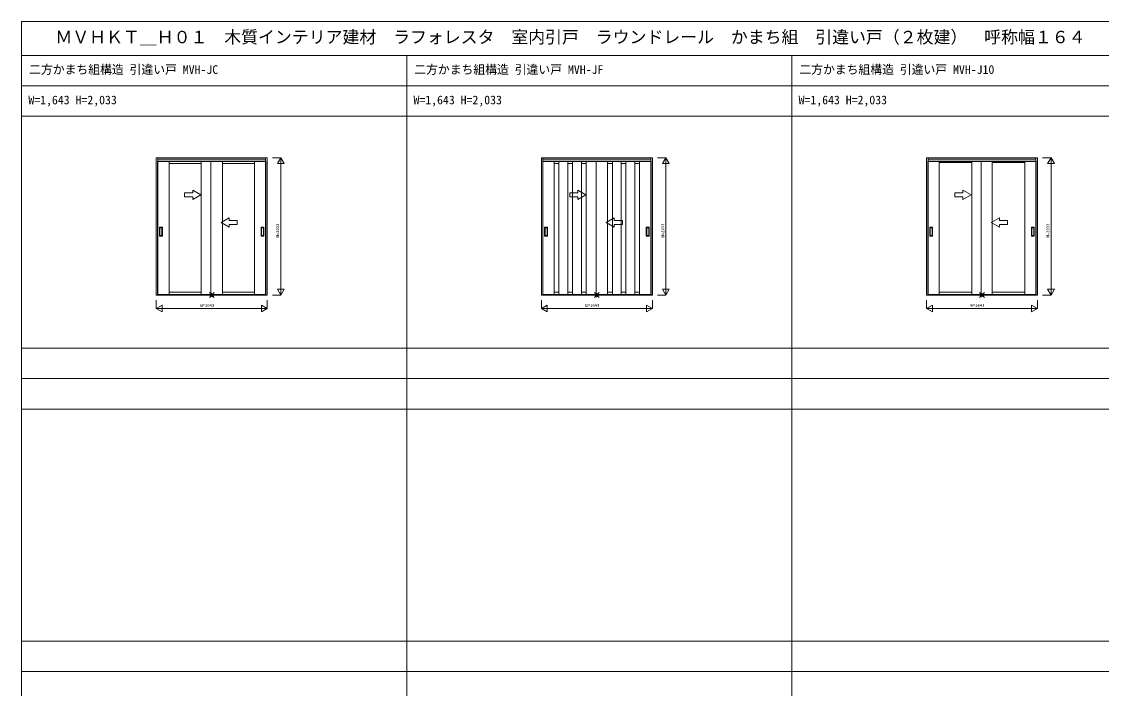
# Model space of a CAD drawing. Units: millimetres, scale not verified. Extents: x -14341 to 14341, y -10000 to 10000.
# Drawn here: x -14341 to 1642, y 130 to 10000 of the extents above; entities that cross this region are included whole.
import ezdxf
from ezdxf.enums import TextEntityAlignment as Align

# ---------------------------------------------------------------- set-up
doc = ezdxf.new("R2010")
doc.units = ezdxf.units.MM
doc.header["$LTSCALE"] = 50
for name, color, linetype, lineweight in [('0-0_0', 7, 'Continuous', 9), ('0-5_YKK_13', 1, 'Continuous', 18), ('0-6_YKK_D', 2, 'Continuous', 18), ('0-7_YSS_K', 4, 'Continuous', 9)]:
    doc.layers.add(name, color=color, linetype=linetype, lineweight=lineweight)
doc.layers.add('0-1_USER1', color=7, linetype='Continuous')
doc.styles.add('ＭＳ ゴシック', font='')
doc.styles.get('ＭＳ ゴシック').set_extended_font_data('MS Gothic')

msp = doc.modelspace()

# ---------------------------------------------------------------- linework, layer by layer
at = {"layer": '0-0_0'}
for p, q in [((-14340.51, -10000), (-14340.51, 10000)), ((-14340.51, 10000), (14340.51, 10000)), ((-14340.51, 9500), (14159.49, 9500)), ((-8640.51, -10000), (-8640.51, 9500)), ((-2940.51, -10000), (-2940.51, 9500)), ((-14340.51, 9050), (14159.49, 9050)), ((-14340.51, 8600), (14159.49, 8600)), ((-14340.51, 5165), (14159.49, 5165)), ((-14340.51, 4715), (14159.49, 4715)), ((-14340.51, 4265), (14159.49, 4265)), ((-14340.51, 830), (14159.49, 830)), ((-14340.51, 380), (14159.49, 380))]:
    msp.add_line(p, q, dxfattribs=at)
at = {"layer": '0-5_YKK_13'}
for p, q in [((-11561.22, 5917.14), (-11490.51, 5987.86)), ((-11561.22, 5987.86), (-11490.51, 5917.14)), ((-5861.22, 5917.14), (-5790.51, 5987.86)), ((-5861.22, 5987.86), (-5790.51, 5917.14)), ((-161.22, 5917.14), (-90.51, 5987.86)), ((-161.22, 5987.86), (-90.51, 5917.14))]:
    msp.add_line(p, q, dxfattribs=at)
for centre in [(-11525.86, 5952.5), (-5825.86, 5952.5), (-125.86, 5952.5)]:
    msp.add_circle(centre, 25, dxfattribs=at)
at = {"layer": '0-6_YKK_D'}
for p, q in [((-10629.36, 7985.5), (-10504.36, 7985.5)), ((-10554.36, 7898.9), (-10454.36, 7898.9)), ((-10504.36, 7985.5), (-10504.36, 5952.5)), ((-4929.36, 7985.5), (-4804.36, 7985.5)), ((-4854.36, 7898.9), (-4754.36, 7898.9)), ((-4804.36, 7985.5), (-4804.36, 5952.5)), ((770.64, 7985.5), (895.64, 7985.5)), ((845.64, 7898.9), (945.64, 7898.9)), ((895.64, 7985.5), (895.64, 5952.5)), ((-10629.36, 5952.5), (-10504.36, 5952.5)), ((-10554.36, 6039.1), (-10454.36, 6039.1)), ((-4929.36, 5952.5), (-4804.36, 5952.5)), ((-4854.36, 6039.1), (-4754.36, 6039.1)), ((770.64, 5952.5), (895.64, 5952.5)), ((845.64, 6039.1), (945.64, 6039.1)), ((-12347.36, 5752.5), (-12260.76, 5802.5)), ((-12260.76, 5802.5), (-12260.76, 5702.5)), ((-10790.97, 5802.5), (-10704.36, 5752.5)), ((-10704.36, 5877.5), (-10704.36, 5752.5)), ((-6647.36, 5752.5), (-6560.76, 5802.5)), ((-6560.76, 5802.5), (-6560.76, 5702.5)), ((-5090.97, 5802.5), (-5004.36, 5752.5)), ((-5004.36, 5877.5), (-5004.36, 5752.5)), ((-947.36, 5752.5), (-860.76, 5802.5)), ((-860.76, 5802.5), (-860.76, 5702.5)), ((609.03, 5802.5), (695.64, 5752.5)), ((695.64, 5877.5), (695.64, 5752.5)), ((-12347.36, 5752.5), (-12260.76, 5702.5)), ((-6647.36, 5752.5), (-6560.76, 5702.5)), ((-947.36, 5752.5), (-860.76, 5702.5))]:
    msp.add_line(p, q, dxfattribs=at)
for points in [[(-10554.36, 7898.9), (-10504.36, 7985.5), (-10454.36, 7898.9)], [(-4854.36, 7898.9), (-4804.36, 7985.5), (-4754.36, 7898.9)], [(845.64, 7898.9), (895.64, 7985.5), (945.64, 7898.9)], [(-10554.36, 6039.1), (-10504.36, 5952.5), (-10454.36, 6039.1)], [(-4854.36, 6039.1), (-4804.36, 5952.5), (-4754.36, 6039.1)], [(845.64, 6039.1), (895.64, 5952.5), (945.64, 6039.1)], [(-12347.36, 5877.5), (-12347.36, 5752.5), (-10704.36, 5752.5)], [(-10790.97, 5802.5), (-10790.97, 5702.5), (-10704.36, 5752.5)], [(-6647.36, 5877.5), (-6647.36, 5752.5), (-5004.36, 5752.5)], [(-5090.97, 5802.5), (-5090.97, 5702.5), (-5004.36, 5752.5)], [(-947.36, 5877.5), (-947.36, 5752.5), (695.64, 5752.5)], [(609.03, 5802.5), (609.03, 5702.5), (695.64, 5752.5)]]:
    msp.add_lwpolyline(points, dxfattribs=at)
at = {"layer": '0-7_YSS_K'}
for p, q in [((-12327.86, 5960.5), (-12327.86, 7935.5)), ((-10723.86, 7935.5), (-12327.86, 7935.5)), ((-12323.36, 7961.5), (-10728.36, 7961.5)), ((-12323.36, 7931.5), (-10728.36, 7931.5)), ((-12157.86, 7935.5), (-12157.86, 5967.5)), ((-12157.86, 7935.5), (-12157.86, 5960.5)), ((-11683.86, 7899.5), (-12157.86, 7899.5)), ((-11683.86, 5960.5), (-11683.86, 7935.5)), ((-11537.86, 7935.5), (-11537.86, 5960.5)), ((-11367.86, 7935.5), (-11367.86, 5967.5)), ((-11367.86, 7935.5), (-11367.86, 5960.5)), ((-10893.86, 7899.5), (-11367.86, 7899.5)), ((-10893.86, 5960.5), (-10893.86, 7935.5)), ((-10723.86, 5960.5), (-10723.86, 7935.5)), ((-6627.86, 5960.5), (-6627.86, 7935.5)), ((-5023.86, 7935.5), (-6627.86, 7935.5)), ((-6623.36, 7961.5), (-5028.36, 7961.5)), ((-6623.36, 7931.5), (-5028.36, 7931.5)), ((-6457.86, 7935.5), (-6457.86, 5967.5)), ((-6457.86, 7935.5), (-6457.86, 5960.5)), ((-6386.56, 7899.5), (-6457.86, 7899.5)), ((-6386.56, 7935.5), (-6386.56, 5967.5)), ((-6386.56, 7935.5), (-6386.56, 5960.5)), ((-6256.56, 7935.5), (-6256.56, 5967.5)), ((-6256.56, 7935.5), (-6256.56, 5960.5)), ((-6185.16, 7899.5), (-6256.56, 7899.5)), ((-6185.16, 5960.5), (-6185.16, 7935.5)), ((-6055.16, 5960.5), (-6055.16, 7935.5)), ((-5983.86, 7899.5), (-6055.16, 7899.5)), ((-5983.86, 5960.5), (-5983.86, 7935.5)), ((-5837.86, 7935.5), (-5837.86, 5960.5)), ((-5667.86, 7935.5), (-5667.86, 5967.5)), ((-5667.86, 7935.5), (-5667.86, 5960.5)), ((-5596.56, 7899.5), (-5667.86, 7899.5)), ((-5596.56, 7935.5), (-5596.56, 5967.5)), ((-5596.56, 7935.5), (-5596.56, 5960.5)), ((-5466.56, 7935.5), (-5466.56, 5967.5)), ((-5466.56, 7935.5), (-5466.56, 5960.5)), ((-5395.16, 7899.5), (-5466.56, 7899.5)), ((-5395.16, 5960.5), (-5395.16, 7935.5)), ((-5265.16, 5960.5), (-5265.16, 7935.5)), ((-5193.86, 7899.5), (-5265.16, 7899.5)), ((-5193.86, 5960.5), (-5193.86, 7935.5)), ((-5023.86, 5960.5), (-5023.86, 7935.5)), ((-927.86, 5960.5), (-927.86, 7935.5)), ((676.14, 7935.5), (-927.86, 7935.5)), ((-923.36, 7961.5), (671.64, 7961.5)), ((-923.36, 7931.5), (671.64, 7931.5)), ((-757.86, 5960.5), (-757.86, 7935.5)), ((-757.86, 7913.5), (-276.86, 7913.5)), ((-276.86, 5960.5), (-276.86, 7935.5)), ((-137.86, 7935.5), (-137.86, 5960.5)), ((25.14, 5960.5), (25.14, 7935.5)), ((25.14, 7913.5), (506.14, 7913.5)), ((506.14, 5960.5), (506.14, 7935.5)), ((676.14, 5960.5), (676.14, 7935.5)), ((-11687.86, 7436.45), (-11807.86, 7505.73)), ((-11807.86, 7466.45), (-11807.86, 7505.73)), ((-11687.86, 7436.45), (-11807.86, 7367.17)), ((-11807.86, 7367.17), (-11807.86, 7406.45)), ((-5987.86, 7436.45), (-6107.86, 7505.73)), ((-6107.86, 7466.45), (-6107.86, 7505.73)), ((-5987.86, 7436.45), (-6107.86, 7367.17)), ((-6107.86, 7367.17), (-6107.86, 7406.45)), ((-287.86, 7436.45), (-407.86, 7505.73)), ((-407.86, 7466.45), (-407.86, 7505.73)), ((-287.86, 7436.45), (-407.86, 7367.17)), ((-407.86, 7367.17), (-407.86, 7406.45)), ((-11387.87, 7026.55), (-11267.87, 7095.83)), ((-11267.87, 7056.55), (-11267.87, 7095.83)), ((-5687.87, 7026.55), (-5567.87, 7095.83)), ((-5567.87, 7056.55), (-5567.87, 7095.83)), ((12.13, 7026.55), (132.13, 7095.83)), ((132.13, 7056.55), (132.13, 7095.83)), ((-12298.86, 6826.5), (-12298.86, 6954.5)), ((-12257.86, 6955.5), (-12297.86, 6955.5)), ((-12292.86, 6836.5), (-12292.86, 6944.5)), ((-12291.86, 6945.5), (-12263.86, 6945.5)), ((-12262.86, 6944.5), (-12262.86, 6836.5)), ((-12256.86, 6826.5), (-12256.86, 6954.5)), ((-11387.87, 7026.55), (-11267.87, 6957.27)), ((-11267.87, 6957.27), (-11267.87, 6996.55)), ((-10794.86, 6826.5), (-10794.86, 6954.5)), ((-10793.86, 6955.5), (-10753.86, 6955.5)), ((-10788.86, 6944.5), (-10788.86, 6836.5)), ((-10759.86, 6945.5), (-10787.86, 6945.5)), ((-10758.86, 6836.5), (-10758.86, 6944.5)), ((-10752.86, 6826.5), (-10752.86, 6954.5)), ((-6598.86, 6826.5), (-6598.86, 6954.5)), ((-6557.86, 6955.5), (-6597.86, 6955.5)), ((-6592.86, 6836.5), (-6592.86, 6944.5)), ((-6591.86, 6945.5), (-6563.86, 6945.5)), ((-6562.86, 6944.5), (-6562.86, 6836.5)), ((-6556.86, 6826.5), (-6556.86, 6954.5)), ((-5687.87, 7026.55), (-5567.87, 6957.27)), ((-5567.87, 6957.27), (-5567.87, 6996.55)), ((-5094.86, 6826.5), (-5094.86, 6954.5)), ((-5093.86, 6955.5), (-5053.86, 6955.5)), ((-5088.86, 6944.5), (-5088.86, 6836.5)), ((-5059.86, 6945.5), (-5087.86, 6945.5)), ((-5058.86, 6836.5), (-5058.86, 6944.5)), ((-5052.86, 6826.5), (-5052.86, 6954.5)), ((-898.86, 6826.5), (-898.86, 6954.5)), ((-857.86, 6955.5), (-897.86, 6955.5)), ((-892.86, 6836.5), (-892.86, 6944.5)), ((-891.86, 6945.5), (-863.86, 6945.5)), ((-862.86, 6944.5), (-862.86, 6836.5)), ((-856.86, 6826.5), (-856.86, 6954.5)), ((12.13, 7026.55), (132.13, 6957.27)), ((132.13, 6957.27), (132.13, 6996.55)), ((605.14, 6826.5), (605.14, 6954.5)), ((606.14, 6955.5), (646.14, 6955.5)), ((611.14, 6944.5), (611.14, 6836.5)), ((640.14, 6945.5), (612.14, 6945.5)), ((641.14, 6836.5), (641.14, 6944.5)), ((647.14, 6826.5), (647.14, 6954.5)), ((-12257.86, 6825.5), (-12297.86, 6825.5)), ((-12263.86, 6835.5), (-12291.86, 6835.5)), ((-10793.86, 6825.5), (-10753.86, 6825.5)), ((-10787.86, 6835.5), (-10759.86, 6835.5)), ((-6557.86, 6825.5), (-6597.86, 6825.5)), ((-6563.86, 6835.5), (-6591.86, 6835.5)), ((-5093.86, 6825.5), (-5053.86, 6825.5)), ((-5087.86, 6835.5), (-5059.86, 6835.5)), ((-857.86, 6825.5), (-897.86, 6825.5)), ((-863.86, 6835.5), (-891.86, 6835.5)), ((606.14, 6825.5), (646.14, 6825.5)), ((612.14, 6835.5), (640.14, 6835.5)), ((-10723.86, 5960.5), (-12327.86, 5960.5)), ((-10728.36, 5956.5), (-12323.36, 5956.5)), ((-10728.36, 5952.5), (-12323.36, 5952.5)), ((-12157.86, 5996.5), (-11683.86, 5996.5)), ((-11367.86, 5996.5), (-10893.86, 5996.5)), ((-5023.86, 5960.5), (-6627.86, 5960.5)), ((-5028.36, 5956.5), (-6623.36, 5956.5)), ((-5028.36, 5952.5), (-6623.36, 5952.5)), ((-6386.56, 5996.5), (-6457.86, 5996.5)), ((-6185.16, 5996.5), (-6256.56, 5996.5)), ((-5983.86, 5996.5), (-6055.16, 5996.5)), ((-5596.56, 5996.5), (-5667.86, 5996.5)), ((-5395.16, 5996.5), (-5466.56, 5996.5)), ((-5193.86, 5996.5), (-5265.16, 5996.5)), ((676.14, 5960.5), (-927.86, 5960.5)), ((671.64, 5956.5), (-923.36, 5956.5)), ((671.64, 5952.5), (-923.36, 5952.5)), ((-757.86, 5996.5), (-276.86, 5996.5)), ((25.14, 5996.5), (506.14, 5996.5))]:
    msp.add_line(p, q, dxfattribs=at)
for points in [[(-12347.36, 5952.5), (-12323.36, 5952.5), (-12323.36, 7985.5), (-12347.36, 7985.5)], [(-10728.36, 5952.5), (-10704.36, 5952.5), (-10704.36, 7985.5), (-10728.36, 7985.5)], [(-6647.36, 5952.5), (-6623.36, 5952.5), (-6623.36, 7985.5), (-6647.36, 7985.5)], [(-5028.36, 5952.5), (-5004.36, 5952.5), (-5004.36, 7985.5), (-5028.36, 7985.5)], [(-947.36, 5952.5), (-923.36, 5952.5), (-923.36, 7985.5), (-947.36, 7985.5)], [(671.64, 5952.5), (695.64, 5952.5), (695.64, 7985.5), (671.64, 7985.5)]]:
    msp.add_lwpolyline(points, close=True, dxfattribs=at)
for points in [[(-10728.36, 7955.5), (-10728.36, 7985.5), (-12323.36, 7985.5), (-12323.36, 7955.5)], [(-5028.36, 7955.5), (-5028.36, 7985.5), (-6623.36, 7985.5), (-6623.36, 7955.5)], [(671.64, 7955.5), (671.64, 7985.5), (-923.36, 7985.5), (-923.36, 7955.5)], [(-11807.86, 7466.45), (-11927.86, 7466.45), (-11927.86, 7406.45), (-11807.86, 7406.45)], [(-6107.86, 7466.45), (-6227.86, 7466.45), (-6227.86, 7406.45), (-6107.86, 7406.45)], [(-407.86, 7466.45), (-527.86, 7466.45), (-527.86, 7406.45), (-407.86, 7406.45)], [(-11267.87, 7056.55), (-11147.87, 7056.55), (-11147.87, 6996.55), (-11267.87, 6996.55)], [(-5567.87, 7056.55), (-5447.87, 7056.55), (-5447.87, 6996.55), (-5567.87, 6996.55)], [(132.13, 7056.55), (252.13, 7056.55), (252.13, 6996.55), (132.13, 6996.55)]]:
    msp.add_lwpolyline(points, dxfattribs=at)
for centre, start, end in [((-12297.86, 6954.5), 90, 180), ((-12291.86, 6944.5), 90, 180), ((-12263.86, 6944.5), 0, 90), ((-12257.86, 6954.5), 0, 90), ((-10793.86, 6954.5), 90, 180), ((-10787.86, 6944.5), 90, 180), ((-10759.86, 6944.5), 360, 90), ((-10753.86, 6954.5), 0, 90), ((-6597.86, 6954.5), 90, 180), ((-6591.86, 6944.5), 90, 180), ((-6563.86, 6944.5), 0, 90), ((-6557.86, 6954.5), 0, 90), ((-5093.86, 6954.5), 90, 180), ((-5087.86, 6944.5), 90, 180), ((-5059.86, 6944.5), 360, 90), ((-5053.86, 6954.5), 0, 90), ((-897.86, 6954.5), 90, 180), ((-891.86, 6944.5), 90, 180), ((-863.86, 6944.5), 0, 90), ((-857.86, 6954.5), 0, 90), ((606.14, 6954.5), 90, 180), ((612.14, 6944.5), 90, 180), ((640.14, 6944.5), 360, 90), ((646.14, 6954.5), 0, 90), ((-12297.86, 6826.5), 180, 270), ((-12291.86, 6836.5), 180, 270), ((-12263.86, 6836.5), 270, 0), ((-12257.86, 6826.5), 270, 0), ((-10793.86, 6826.5), 180, 270), ((-10787.86, 6836.5), 180, 270), ((-10759.86, 6836.5), 270, 360), ((-10753.86, 6826.5), 270, 0), ((-6597.86, 6826.5), 180, 270), ((-6591.86, 6836.5), 180, 270), ((-6563.86, 6836.5), 270, 0), ((-6557.86, 6826.5), 270, 0), ((-5093.86, 6826.5), 180, 270), ((-5087.86, 6836.5), 180, 270), ((-5059.86, 6836.5), 270, 360), ((-5053.86, 6826.5), 270, 0), ((-897.86, 6826.5), 180, 270), ((-891.86, 6836.5), 180, 270), ((-863.86, 6836.5), 270, 0), ((-857.86, 6826.5), 270, 0), ((606.14, 6826.5), 180, 270), ((612.14, 6836.5), 180, 270), ((640.14, 6836.5), 270, 360), ((646.14, 6826.5), 270, 0)]:
    msp.add_arc(centre, 1, start, end, dxfattribs=at)

# ---------------------------------------------------------------- texts
at = {"layer": '0-1_USER1', "style": 'ＭＳ ゴシック'}
for s, height, p in [('ＭＶＨＫＴ＿Ｈ０１  木質インテリア建材  ラフォレスタ  室内引戸  ラウンドレール  かまち組\u3000引違い戸（２枚建）  呼称幅１６４', 183.3, (-13840.51, 9625)), ('二方かまち組構造 引違い戸 MVH-JC', 128.3, (-14228.84, 9187.5)), ('二方かまち組構造 引違い戸 MVH-JF', 128.3, (-8528.84, 9187.5)), ('二方かまち組構造 引違い戸 MVH-J10', 128.3, (-2828.84, 9187.5)), ('W=1,643 H=2,033', 128.3, (-14240.51, 8737.5)), ('W=1,643 H=2,033', 128.3, (-8540.51, 8737.5)), ('W=1,643 H=2,033', 128.3, (-2840.51, 8737.5))]:
    msp.add_text(s, height=height, dxfattribs=at).set_placement(p, align=Align.BOTTOM_LEFT)
at = {"layer": '0-6_YKK_D', "style": 'ＭＳ ゴシック'}
for p in [(-10516.36, 6804), (-4816.36, 6804), (883.64, 6804)]:
    msp.add_text('H=2033', height=43.99, rotation=90, dxfattribs=at).set_placement(p, align=Align.BOTTOM_LEFT)
for p in [(-11695.86, 5764.5), (-5995.86, 5764.5), (-295.86, 5764.5)]:
    msp.add_text('W=1643', height=43.99, dxfattribs=at).set_placement(p, align=Align.BOTTOM_LEFT)

doc.saveas('drawing.dxf')
